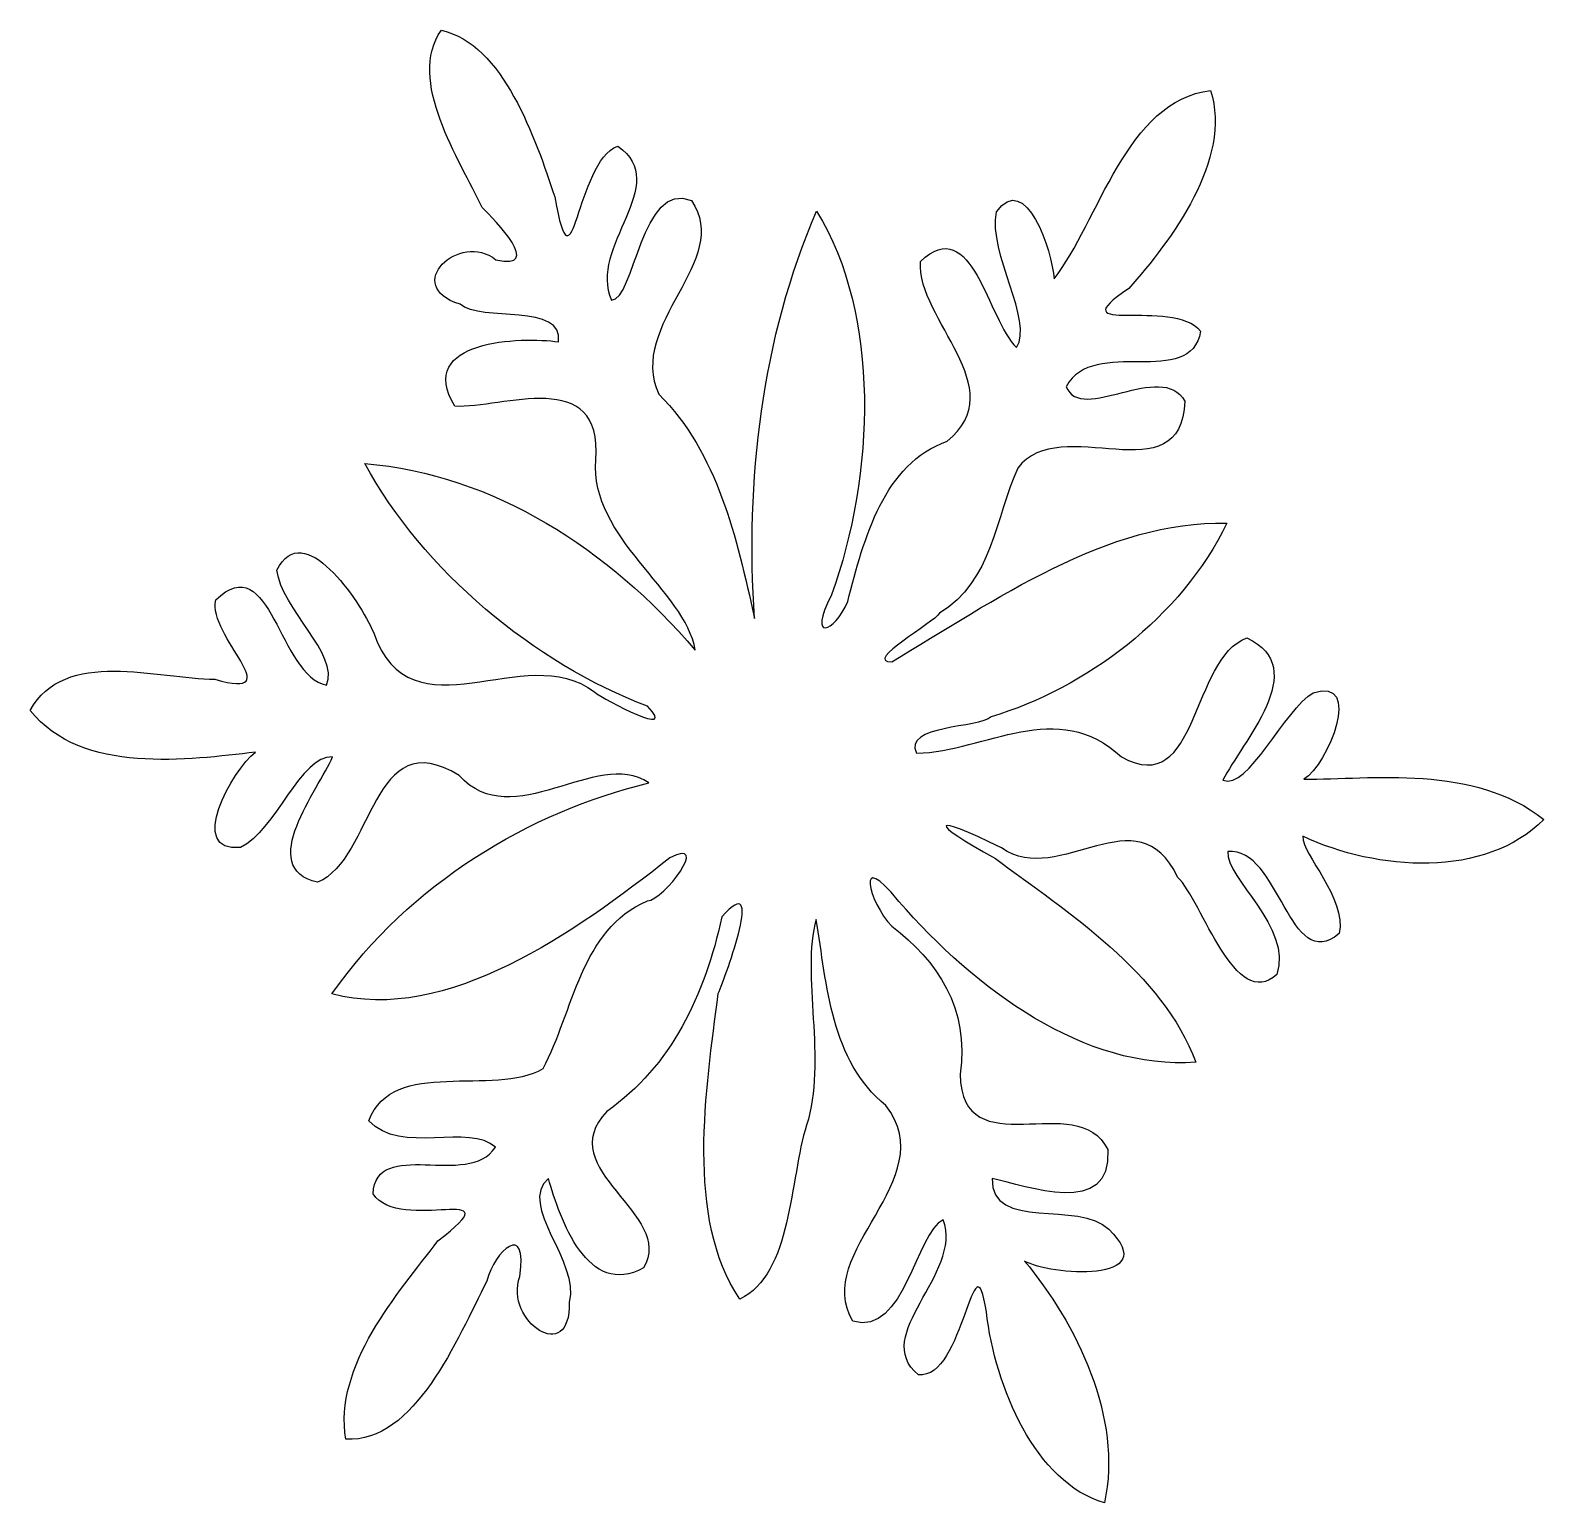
# Model space of a CAD drawing. Header units: centimetres. Extents: x -6.7 to 5.4, y -2.4 to 9.4.
import ezdxf

# ---------------------------------------------------------------- set-up
doc = ezdxf.new("R2010")
doc.units = ezdxf.units.CM
doc.header["$MEASUREMENT"] = 0
doc.layers.add('Layer 1', color=7, linetype='Continuous')

msp = doc.modelspace()

# ---------------------------------------------------------------- linework, layer by layer
at = {"layer": 'Layer 1', "color": 253}
msp.add_open_spline([(-3.44116, 9.38413), (-3.72465, 8.99042), (-3.29221, 8.34282), (-3.11559, 7.96487), (-3.11559, 7.96487), (-3.01066, 7.86508), (-2.6167, 7.45656), (-3.00451, 7.54544), (-3.00451, 7.54544), (-3.29361, 7.77931), (-3.76422, 7.33476), (-3.29178, 7.18957), (-3.29178, 7.18957), (-3.12428, 7.04146), (-2.45551, 7.20156), (-2.50275, 6.88877), (-2.50275, 6.88877), (-2.79977, 6.92981), (-3.65415, 6.90807), (-3.33392, 6.37191), (-3.33392, 6.37191), (-2.95141, 6.35427), (-2.14701, 6.69575), (-2.20399, 5.94401), (-2.20399, 5.94401), (-2.25171, 5.31192), (-1.48689, 4.90051), (-1.4073, 4.41883), (-1.4073, 4.41883), (-2.10005, 5.22925), (-3.01838, 5.82539), (-4.054, 5.91435), (-4.054, 5.91435), (-3.59211, 5.05778), (-2.69282, 4.30958), (-1.79033, 3.96975), (-1.79033, 3.96975), (-1.53291, 3.70386), (-2.13325, 4.01816), (-2.21548, 4.08414), (-2.21548, 4.08414), (-2.76851, 4.51253), (-3.68467, 3.69172), (-3.98622, 4.56253), (-3.98622, 4.56253), (-4.09286, 4.81238), (-4.54975, 5.48999), (-4.75877, 5.05856), (-4.75877, 5.05856), (-4.72296, 4.74689), (-4.25697, 4.38843), (-4.36042, 4.13922), (-4.36042, 4.13922), (-4.74505, 4.20774), (-4.80552, 5.25061), (-5.24904, 4.82131), (-5.24904, 4.82131), (-5.31648, 4.53196), (-4.64406, 4.0109), (-5.2567, 4.18582), (-5.2567, 4.18582), (-5.70781, 4.1882), (-6.46493, 4.43888), (-6.73518, 3.93586), (-6.73518, 3.93586), (-6.32568, 3.41548), (-5.4581, 3.54174), (-4.93113, 3.60117), (-4.93113, 3.60117), (-5.11844, 3.45963), (-5.48506, 2.79135), (-5.04987, 2.83858), (-5.04987, 2.83858), (-4.77734, 2.96532), (-4.56403, 3.58396), (-4.31446, 3.56304), (-4.31446, 3.56304), (-4.4199, 3.309), (-4.9321, 2.67346), (-4.4332, 2.55897), (-4.4332, 2.55897), (-3.98202, 2.74675), (-4.00193, 3.84959), (-3.29944, 3.41476), (-3.29944, 3.41476), (-2.86397, 2.93694), (-2.20458, 3.63884), (-1.77884, 3.35545), (-1.77884, 3.35545), (-2.73404, 3.12142), (-3.68936, 2.55947), (-4.31829, 1.66504), (-4.31829, 1.66504), (-3.39525, 1.42271), (-2.36857, 2.16115), (-1.61031, 2.75385), (-1.61031, 2.75385), (-1.27944, 2.92601), (-1.65617, 2.41542), (-1.79033, 2.41069), (-1.79033, 2.41069), (-2.32619, 2.17974), (-2.38213, 1.52629), (-2.62532, 1.06769), (-2.62532, 1.06769), (-3.01991, 0.83648), (-3.83047, 1.16419), (-4.02336, 0.64826), (-4.02336, 0.64826), (-3.76558, 0.37182), (-3.21085, 0.63267), (-3.00835, 0.43643), (-3.00835, 0.43643), (-3.22774, 0.10363), (-3.96184, 0.52055), (-3.98889, 0.06361), (-3.98889, 0.06361), (-3.77012, -0.26423), (-2.83367, 0.17801), (-3.46914, -0.31409), (-3.46914, -0.31409), (-3.79073, -0.73356), (-4.30539, -1.31503), (-4.20721, -1.90217), (-4.20721, -1.90217), (-3.65351, -1.93289), (-3.31492, -1.10039), (-3.07729, -0.63543), (-3.07729, -0.63543), (-3.01389, -0.38871), (-2.74508, -0.15226), (-2.813, -0.5973), (-2.813, -0.5973), (-2.94026, -0.96553), (-2.39828, -1.31437), (-2.41849, -0.80489), (-2.41849, -0.80489), (-2.32463, -0.48383), (-2.83573, -0.02669), (-2.58319, 0.18647), (-2.58319, 0.18647), (-2.48908, -0.14191), (-2.26906, -0.77616), (-1.82097, -0.52951), (-1.82097, -0.52951), (-1.56374, -0.09675), (-2.5609, 0.2552), (-2.1159, 0.72452), (-2.1159, 0.72452), (-1.59704, 1.08622), (-1.33281, 1.65457), (-1.19281, 2.28359), (-1.19281, 2.28359), (-0.84354, 2.68007), (-1.15786, 1.81878), (-1.22345, 1.66928), (-1.22345, 1.66928), (-1.3203, 0.89381), (-1.48857, -0.12296), (-1.05109, -0.77947), (-1.05109, -0.77947), (-0.62936, -0.58205), (-0.65155, 0.18462), (-0.51485, 0.61437), (-0.51485, 0.61437), (-0.34896, 1.12585), (-0.56278, 1.82486), (-0.43825, 2.26241), (-0.43825, 2.26241), (-0.34886, 1.72972), (-0.32507, 1.13329), (0.12097, 0.77112), (0.12097, 0.77112), (0.58378, 0.17335), (-0.47763, -0.40094), (-0.14332, -0.95741), (-0.14332, -0.95741), (0.27342, -1.07544), (0.35573, -0.24936), (0.5806, -0.14398), (0.5806, -0.14398), (0.742, -0.57966), (-0.00932, -1.06646), (0.38142, -1.38531), (0.38142, -1.38531), (0.74905, -1.42757), (0.82077, -0.21873), (0.92532, -0.88115), (0.92532, -0.88115), (0.9959, -1.48423), (1.31953, -2.2545), (1.87139, -2.41056), (1.87139, -2.41056), (2.02156, -1.7312), (1.64651, -0.9731), (1.23174, -0.47444), (1.23174, -0.47444), (1.42411, -0.59142), (2.35183, -0.65659), (1.90586, -0.22024), (1.90586, -0.22024), (1.66827, 0.0207), (0.96297, -0.24464), (0.97128, 0.18647), (0.97128, 0.18647), (1.24656, 0.13052), (1.93496, -0.14001), (1.8982, 0.41949), (1.8982, 0.41949), (1.65392, 0.91311), (0.73406, 0.26739), (0.71466, 1.02108), (0.71466, 1.02108), (0.79304, 1.54663), (0.53199, 1.93258), (0.16693, 2.20733), (0.16693, 2.20733), (-0.01488, 2.39919), (-0.13303, 2.84644), (0.22438, 2.40645), (0.22438, 2.40645), (0.83727, 1.69802), (1.71693, 1.05224), (2.60297, 1.11852), (2.60297, 1.11852), (2.33846, 1.83493), (1.57601, 2.31912), (0.99809, 2.74961), (0.99809, 2.74961), (0.45594, 3.04727), (0.46784, 3.12204), (1.04789, 2.83435), (1.04789, 2.83435), (1.51704, 2.50932), (2.13651, 3.2799), (2.45742, 2.60133), (2.45742, 2.60133), (2.65789, 2.40574), (2.91787, 1.51347), (3.25411, 1.8218), (3.25411, 1.8218), (3.37793, 2.19954), (2.8455, 2.59183), (2.85959, 2.80469), (2.85959, 2.80469), (3.2755, 2.84385), (3.352, 1.81232), (3.75204, 2.14802), (3.75204, 2.14802), (3.81524, 2.43818), (3.45227, 2.77754), (3.46094, 2.92755), (3.46094, 2.92755), (4.0565, 2.64953), (4.9234, 2.58692), (5.39139, 3.06312), (5.39139, 3.06312), (4.83408, 3.50583), (4.01003, 3.3833), (3.4686, 3.3851), (3.4686, 3.3851), (3.66467, 3.49834), (3.94763, 4.21239), (3.54521, 4.07567), (3.54521, 4.07567), (3.31708, 3.95153), (3.02014, 3.28838), (2.82129, 3.37663), (2.82129, 3.37663), (2.96824, 3.67857), (3.53805, 4.27659), (3.0128, 4.51628), (3.0128, 4.51628), (2.56258, 4.35585), (2.63042, 3.22015), (2.00928, 3.56304), (2.00928, 3.56304), (1.49003, 4.04445), (0.92459, 3.60765), (0.3661, 3.5927), (0.3661, 3.5927), (0.25551, 3.8206), (0.86677, 3.79152), (0.96362, 3.88502), (0.96362, 3.88502), (1.72201, 4.11178), (2.48793, 4.68145), (2.85193, 5.43562), (2.85193, 5.43562), (1.89941, 5.46239), (0.98496, 4.81256), (0.16693, 4.32563), (0.16693, 4.32563), (-0.06476, 4.32534), (0.50635, 4.63677), (0.54995, 4.7154), (0.54995, 4.7154), (0.97475, 4.96886), (0.99824, 5.49003), (1.17811, 5.87622), (1.17811, 5.87622), (1.50943, 6.33007), (2.49355, 5.64652), (2.51487, 6.41427), (2.51487, 6.41427), (2.3317, 6.74366), (1.6824, 6.22838), (1.56497, 6.52866), (1.56497, 6.52866), (1.78343, 6.93904), (2.56347, 6.50262), (2.64127, 6.9735), (2.64127, 6.9735), (2.42199, 7.25215), (1.48928, 6.92215), (2.06673, 7.31667), (2.06673, 7.31667), (2.40749, 7.69981), (2.89748, 8.35035), (2.7217, 8.90115), (2.7217, 8.90115), (2.04997, 8.82637), (1.82283, 7.84816), (1.46921, 7.39293), (1.46921, 7.39293), (1.45163, 7.61442), (1.24279, 8.25861), (1.00575, 7.93097), (1.00575, 7.93097), (0.94065, 7.59211), (1.3073, 7.06073), (1.16662, 6.84217), (1.16662, 6.84217), (0.93748, 7.06395), (0.81268, 7.9283), (0.39674, 7.53273), (0.39674, 7.53273), (0.37157, 7.05618), (1.13672, 6.52206), (0.61124, 6.09229), (0.61124, 6.09229), (0.1044, 5.91132), (-0.05321, 5.32273), (-0.18545, 4.8086), (-0.18545, 4.8086), (-0.29192, 4.55355), (-0.51127, 4.48421), (-0.31522, 4.86096), (-0.31522, 4.86096), (0.03207, 5.82283), (0.0789, 7.10364), (-0.43442, 7.93521), (-0.43442, 7.93521), (-0.87528, 6.92143), (-1.00604, 5.76354), (-0.93235, 4.67303), (-0.93235, 4.67303), (-1.07755, 5.33051), (-1.22663, 5.99445), (-1.6984, 6.46935), (-1.6984, 6.46935), (-1.96005, 7.02773), (-1.10458, 7.53834), (-1.43794, 8.01994), (-1.43794, 8.01994), (-1.83585, 8.18947), (-1.8969, 7.21557), (-2.0776, 7.22346), (-2.0776, 7.22346), (-2.27429, 7.64233), (-1.58739, 8.15391), (-2.0278, 8.45631), (-2.0278, 8.45631), (-2.36793, 8.32866), (-2.38178, 7.20727), (-2.53262, 8.04912), (-2.53262, 8.04912), (-2.68881, 8.51749), (-2.9449, 9.27684), (-3.44116, 9.38413)], degree=3, knots=[0, 0, 0, 0, 0.01041667, 0.01041667, 0.01041667, 0.01041667, 0.02083333, 0.02083333, 0.02083333, 0.02083333, 0.03125, 0.03125, 0.03125, 0.03125, 0.04166667, 0.04166667, 0.04166667, 0.04166667, 0.05208333, 0.05208333, 0.05208333, 0.05208333, 0.0625, 0.0625, 0.0625, 0.0625, 0.07291667, 0.07291667, 0.07291667, 0.07291667, 0.08333333, 0.08333333, 0.08333333, 0.08333333, 0.09375, 0.09375, 0.09375, 0.09375, 0.10416667, 0.10416667, 0.10416667, 0.10416667, 0.11458333, 0.11458333, 0.11458333, 0.11458333, 0.125, 0.125, 0.125, 0.125, 0.13541667, 0.13541667, 0.13541667, 0.13541667, 0.14583333, 0.14583333, 0.14583333, 0.14583333, 0.15625, 0.15625, 0.15625, 0.15625, 0.16666667, 0.16666667, 0.16666667, 0.16666667, 0.17708333, 0.17708333, 0.17708333, 0.17708333, 0.1875, 0.1875, 0.1875, 0.1875, 0.19791667, 0.19791667, 0.19791667, 0.19791667, 0.20833333, 0.20833333, 0.20833333, 0.20833333, 0.21875, 0.21875, 0.21875, 0.21875, 0.22916667, 0.22916667, 0.22916667, 0.22916667, 0.23958333, 0.23958333, 0.23958333, 0.23958333, 0.25, 0.25, 0.25, 0.25, 0.26041667, 0.26041667, 0.26041667, 0.26041667, 0.27083333, 0.27083333, 0.27083333, 0.27083333, 0.28125, 0.28125, 0.28125, 0.28125, 0.29166667, 0.29166667, 0.29166667, 0.29166667, 0.30208333, 0.30208333, 0.30208333, 0.30208333, 0.3125, 0.3125, 0.3125, 0.3125, 0.32291667, 0.32291667, 0.32291667, 0.32291667, 0.33333333, 0.33333333, 0.33333333, 0.33333333, 0.34375, 0.34375, 0.34375, 0.34375, 0.35416667, 0.35416667, 0.35416667, 0.35416667, 0.36458333, 0.36458333, 0.36458333, 0.36458333, 0.375, 0.375, 0.375, 0.375, 0.38541667, 0.38541667, 0.38541667, 0.38541667, 0.39583333, 0.39583333, 0.39583333, 0.39583333, 0.40625, 0.40625, 0.40625, 0.40625, 0.41666667, 0.41666667, 0.41666667, 0.41666667, 0.42708333, 0.42708333, 0.42708333, 0.42708333, 0.4375, 0.4375, 0.4375, 0.4375, 0.44791667, 0.44791667, 0.44791667, 0.44791667, 0.45833333, 0.45833333, 0.45833333, 0.45833333, 0.46875, 0.46875, 0.46875, 0.46875, 0.47916667, 0.47916667, 0.47916667, 0.47916667, 0.48958333, 0.48958333, 0.48958333, 0.48958333, 0.5, 0.5, 0.5, 0.5, 0.51041667, 0.51041667, 0.51041667, 0.51041667, 0.52083333, 0.52083333, 0.52083333, 0.52083333, 0.53125, 0.53125, 0.53125, 0.53125, 0.54166667, 0.54166667, 0.54166667, 0.54166667, 0.55208333, 0.55208333, 0.55208333, 0.55208333, 0.5625, 0.5625, 0.5625, 0.5625, 0.57291667, 0.57291667, 0.57291667, 0.57291667, 0.58333333, 0.58333333, 0.58333333, 0.58333333, 0.59375, 0.59375, 0.59375, 0.59375, 0.60416667, 0.60416667, 0.60416667, 0.60416667, 0.61458333, 0.61458333, 0.61458333, 0.61458333, 0.625, 0.625, 0.625, 0.625, 0.63541667, 0.63541667, 0.63541667, 0.63541667, 0.64583333, 0.64583333, 0.64583333, 0.64583333, 0.65625, 0.65625, 0.65625, 0.65625, 0.66666667, 0.66666667, 0.66666667, 0.66666667, 0.67708333, 0.67708333, 0.67708333, 0.67708333, 0.6875, 0.6875, 0.6875, 0.6875, 0.69791667, 0.69791667, 0.69791667, 0.69791667, 0.70833333, 0.70833333, 0.70833333, 0.70833333, 0.71875, 0.71875, 0.71875, 0.71875, 0.72916667, 0.72916667, 0.72916667, 0.72916667, 0.73958333, 0.73958333, 0.73958333, 0.73958333, 0.75, 0.75, 0.75, 0.75, 0.76041667, 0.76041667, 0.76041667, 0.76041667, 0.77083333, 0.77083333, 0.77083333, 0.77083333, 0.78125, 0.78125, 0.78125, 0.78125, 0.79166667, 0.79166667, 0.79166667, 0.79166667, 0.80208333, 0.80208333, 0.80208333, 0.80208333, 0.8125, 0.8125, 0.8125, 0.8125, 0.82291667, 0.82291667, 0.82291667, 0.82291667, 0.83333333, 0.83333333, 0.83333333, 0.83333333, 0.84375, 0.84375, 0.84375, 0.84375, 0.85416667, 0.85416667, 0.85416667, 0.85416667, 0.86458333, 0.86458333, 0.86458333, 0.86458333, 0.875, 0.875, 0.875, 0.875, 0.88541667, 0.88541667, 0.88541667, 0.88541667, 0.89583333, 0.89583333, 0.89583333, 0.89583333, 0.90625, 0.90625, 0.90625, 0.90625, 0.91666667, 0.91666667, 0.91666667, 0.91666667, 0.92708333, 0.92708333, 0.92708333, 0.92708333, 0.9375, 0.9375, 0.9375, 0.9375, 0.94791667, 0.94791667, 0.94791667, 0.94791667, 0.95833333, 0.95833333, 0.95833333, 0.95833333, 0.96875, 0.96875, 0.96875, 0.96875, 0.97916667, 0.97916667, 0.97916667, 0.97916667, 1, 1, 1, 1], dxfattribs=at)

doc.saveas('drawing.dxf')
